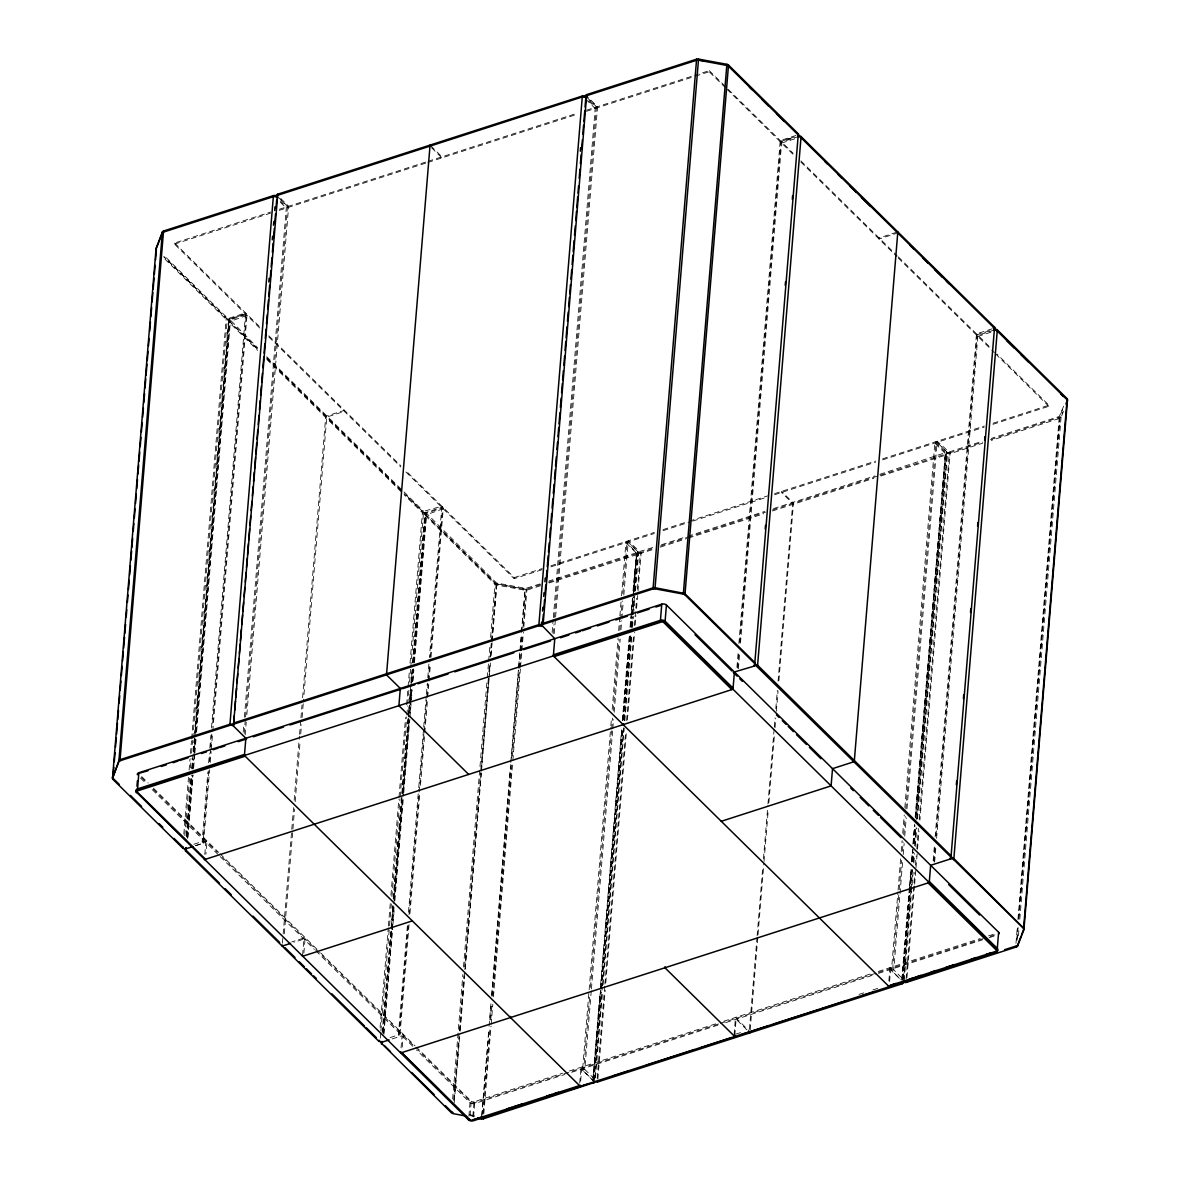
<?xml version="1.0" encoding="UTF-8"?>
<svg xmlns="http://www.w3.org/2000/svg" width="1180" height="1180" viewBox="0 0 1180 1180"><rect width="100%" height="100%" fill="white"/><g stroke="black" fill="none" stroke-linecap="round" stroke-linejoin="round"><path stroke-width="0.75" stroke-dasharray="5 3.75" d="M228.64 319.987L194.73 732.47M246.974 315.429L229.879 321.491L257.491 348.793M443.223 508.772L426.127 514.819L496.116 583.849L525.705 589.499L540.691 584.616M633.1 595.826L636.581 553.287L625.902 542.653M637.938 553.332L637.952 553.509M915.695 816.531L945.342 453.415L915.37 817.961M946.862 453.74L946.98 452.81M259.792 328.055L174.552 244.098L174.64 243.006L270.648 212.046M183.815 834.142L188.49 777.355M189.095 770.024L189.995 759.035M190.437 753.533L191.499 740.716M191.647 738.887L226.221 318.305L163.887 256.901M184.817 835.602L189.626 776.986M190.378 767.826L191.131 758.666M191.588 753.165L192.635 740.347M192.797 738.518L227.283 319.028L163.931 256.62M186.234 835.823L191.145 775.983M191.75 768.726L194.125 739.713M186.499 835.912L191.47 775.467M192.06 768.136L192.827 758.976M193.417 751.645L194.479 738.827M194.626 736.999L228.964 319.338L245.514 313.998M186.573 836.989L191.632 775.334M192.237 768.077L192.974 759.02M193.579 751.763L194.921 735.45M195.069 733.636L228.994 321.019A2.581 1.519 4.7 0 1 229.776 318.969L246.34 313.629L212.356 726.88M187.222 836.635L192.193 776.175M192.797 768.859L193.55 759.699M193.844 756.026L195.202 739.55M195.806 732.22L229.776 318.969A2.581 1.519 4.7 0 1 226.221 318.305M187.561 838.434L192.782 774.965M193.063 768.977L194.257 754.463M194.405 752.648L195.895 734.521M196.042 732.706L229.879 321.196M187.945 837.343L193.063 775.068M193.668 767.738L194.73 754.92M194.877 753.091L196.087 738.429M196.677 731.099L230.425 320.768M195.32 845.677L203.594 843.007L202.149 841.576L207.872 771.956M208.624 762.796L209.376 753.637M209.819 748.15L210.881 735.317M211.486 728.001L245.602 312.906L229.053 318.246L227.371 317.936L164.02 255.529M208.742 770.85L202.871 842.284L207.031 840.942L205.94 854.143M209.494 761.69L210.556 748.858M210.704 747.029L211.751 734.211M203.594 843.007L209.627 769.729M210.232 762.398L211.131 751.409M211.279 749.58L212.636 733.09M212.784 731.261L247.063 314.337L230.174 319.854L257.594 347.702M204.804 854.512L205.792 842.402L194.508 846.045M243.183 731.984L243.788 724.653M244.393 717.337L286.356 206.987L280.501 201.234M244.186 733.444L245.381 718.797M245.529 716.968L287.492 206.618L280.486 199.715M245.175 734.904L246.222 722.086M246.827 714.755L288.643 206.249L278.126 195.895M282.418 943.159L283.023 935.829M283.171 934L293.569 807.607M294.174 800.276L299.44 736.158M299.587 734.329L300.797 719.667M300.944 717.838L302.006 705.021M302.596 697.69L325.739 416.334L344.457 410.286L344.368 411.392L326.786 417.056L303.747 697.321M284.321 933.631L294.558 809.067M295.162 801.736L300.133 741.291M300.738 733.96L301.49 724.8M302.095 717.47L303.599 699.15M302.596 955.21L303.924 939.073L293.894 942.304M303.88 953.175L305.163 937.613L291.77 941.92M380.063 1027.603L388.264 927.863M388.412 926.049L390.344 902.479M390.949 895.222L398.84 799.125M398.988 797.311L405.551 717.514M406.599 704.829L407.941 688.5M408.088 686.686L409.43 670.373M410.021 663.116L422.484 511.633L404.18 493.609M380.314 1038.105L380.757 1032.677M380.904 1030.863L389.4 927.495M389.548 925.681L391.347 903.924M391.937 896.667L399.991 798.757M400.138 796.942L406.731 716.776M406.879 714.947L407.631 705.817M407.779 704.003L408.973 689.4M409.578 682.099L410.625 669.326M410.788 667.497L423.531 512.356L403.929 493.034M392.321 909.47L392.616 905.842M393.22 898.6L401.716 795.231M401.864 793.417L407.97 719.077M408.575 711.82L409.46 700.935M409.622 699.121L410.802 684.621M410.965 682.807L411.997 670.107M412.602 662.865L424.844 513.492M382.128 1033.075L390.875 930.327M391.037 928.498L392.837 906.52M393.442 899.19L401.569 800.261M402.174 792.945L408.354 717.838M408.501 716.009L409.401 705.021M409.563 703.177L410.758 688.53M410.906 686.701L412.263 670.211M412.867 662.88L425.213 512.666L442.589 506.958L429.845 661.921M382.689 1032.028L390.964 931.271M391.568 923.94L393.073 905.621M393.678 898.305L402.115 795.718M402.262 793.889L408.442 718.782M408.59 716.953L409.49 705.965M410.094 698.634L410.699 691.303M411.451 682.143L412.499 669.326M413.103 661.995L425.243 514.362A2.581 1.519 4.7 0 1 426.039 512.297A2.581 1.519 4.7 0 1 422.484 511.633L441.866 506.235L429.417 657.54M383.323 1031.792L391.613 931.05M391.76 929.206L393.722 905.399M393.869 903.57L402.454 799.155M403.059 791.824L408.929 720.39M409.534 713.059L410.286 703.9M410.434 702.071L411.481 689.238M412.086 681.922L413.148 669.09M413.752 661.759L426.039 512.297M383.677 1033.488L392.114 930.902M392.262 929.073L394.061 907.096M394.386 900.65L409.298 719.313M410.035 712.912L411.835 688.486M412.587 681.775L413.649 668.957M413.915 663.101L426.142 514.524M383.898 1034.344L392.793 926.271M392.94 924.427L394.297 907.951M394.902 900.62L403.634 794.376M403.781 792.547L409.799 719.269M409.962 717.44L412.218 689.961M412.971 680.801L413.87 669.812M414.475 662.481L426.673 514.097M409.047 924.589L399.858 1036.335L398.398 1034.904L407.439 924.987M408.487 912.169L418.575 789.435M418.738 787.606L423.546 728.989M423.694 727.16L426.26 696.008M426.408 694.179L427.322 683.191M427.765 677.689L429.269 659.369M408.162 925.71L399.12 1035.612L403.28 1034.27L401.982 1050.156M409.062 914.721L419.003 793.815M419.151 791.987L423.974 733.37M424.122 731.526L428.045 683.899M428.34 680.24L429.697 663.75M409.947 913.6L419.888 792.694M420.478 785.379L427.558 699.283M427.721 697.439L428.768 684.621M429.063 680.963L430.42 664.473M431.025 657.142L443.311 507.666L426.423 513.182L496.529 582.979L525.793 588.407L540.189 583.835M401.053 1047.84L402.041 1035.745L390.757 1039.373M452.648 1098.964L462.885 974.4M463.489 967.069L487.134 679.474M487.281 677.645L488.491 662.998M488.638 661.154L489.995 644.678M490.6 637.348L495.054 583.126L425.243 514.362M453.636 1100.424L459.212 1032.648M459.359 1030.819L463.888 975.86M464.64 966.7L480.599 772.531M480.747 770.702L488.579 675.447M488.889 671.789L489.479 664.458M490.084 657.127L491.293 642.466M491.441 640.637L496.116 583.849M454.256 1099.716L459.389 1037.441M459.979 1030.111L464.802 971.494M464.95 969.665L481.071 773.652M481.676 766.336L490.098 663.75M490.703 656.419L491.765 643.601M491.913 641.773L496.677 583.879A2.581 1.519 4.7 0 1 495.054 583.126M454.256 1102.621L459.979 1033.016M460.126 1031.173L464.64 976.229M465.245 968.898L481.366 772.885M481.514 771.056L490.393 662.983M490.998 655.652L492.06 642.835M492.208 641.005L496.883 584.218M468.902 1116.133L470.009 1102.695L416.422 1049.905M470.053 1115.764L471.248 1101.22L416.348 1047.147M542.122 569.675L514.185 578.672L514.288 577.581L405.979 470.894M472.856 1116.28L474.05 1101.751L562.639 1073.181M473.578 1117.003L474.685 1103.551L564.955 1074.449M481.706 1115.97L488.786 1029.875M489.081 1026.216L491.042 1002.395M491.647 995.079L510.468 766.1M510.778 762.428L519.805 652.525M519.952 650.696L521.309 634.206M521.457 632.377L525.012 589.145A2.581 1.519 4.7 0 0 526.959 589.041L523.551 630.445M482 1115.203L489.081 1029.108M489.833 1019.948L491.19 1003.472M491.795 996.141L511.22 759.832M511.368 758.003L518.595 670.078M518.743 668.234L521.604 633.439M521.752 631.61L525.218 589.469M483.077 1113.33L489.995 1029.063M490.747 1019.904L492.104 1003.413M492.709 996.097L511.678 765.274M512.445 756.129L519.51 670.034M519.672 668.19L522.534 633.395M523.124 626.064L526.147 589.425M483.8 1114.038L491.027 1026.113M491.175 1024.284L492.827 1004.136M493.432 996.805L512.71 762.339M512.857 760.495L520.395 668.913M520.542 667.084L521.752 652.422M521.899 650.593L523.404 632.274M552.122 632.392L553.169 619.559M553.317 617.73L595.28 107.395L585.929 98.176M553.11 633.852L553.863 624.692M554.467 617.361L596.416 107.026L588.245 98.958M554.261 633.483L555.456 618.822M555.603 616.993L597.567 106.657L587.05 96.288M579.719 1083.137L581.032 1067.251L583.672 1069.862L589.838 994.755M580.663 1081.175L581.666 1069.065L592.921 1080.157M600.266 992.66L593.038 1080.585L582.522 1070.231L610.679 727.677M610.842 725.848L611.432 718.517M612.199 709.357L618.069 637.908M618.674 630.592L619.721 617.76M619.869 615.931L621.373 597.611M621.536 595.782L625.99 541.561L636.463 552.742L548.907 581.017M590.443 987.424L611.535 730.966M611.683 729.137L612.582 718.148M613.187 710.817L619.058 639.383M619.81 630.223L620.562 621.064M620.71 619.235L622.229 600.915M622.819 593.584L627.126 541.192L637.643 551.562A2.581 1.519 4.7 0 0 641.197 552.211L637.79 593.732M594.455 1078.977L584.808 1069.493L591.283 990.713M591.431 988.884L612.671 730.597M612.818 728.768L613.571 719.608M614.175 712.278L620.208 639.014M620.96 629.855L621.713 620.695M621.86 618.866L623.217 602.375M623.822 595.045L628.276 540.824L639.56 551.547L652.732 547.55M592.817 1079.73L599.897 993.634M600.65 984.474L621.58 729.845M622.332 720.685L629.412 634.589M630.017 627.273L632.421 597.965M633.026 590.634L636.581 553.567M600.576 988.988L621.949 728.871M622.716 719.712L629.781 633.616M630.385 626.3L631.138 617.14M631.743 609.809L632.642 598.821M633.247 591.49L636.418 553.022M593.201 1081.146L600.65 990.477M600.797 988.663L622.273 727.544M622.863 720.287L629.928 634.412M630.533 627.067L631.433 616.034M631.595 614.205L632.952 597.67M593.54 1080.452L600.915 990.684M601.077 988.855L622.303 730.568M623.217 719.579L630.282 633.483M630.887 626.152L631.639 616.993M631.802 615.163L633.306 596.844M633.453 595.015L636.861 553.612A2.581 1.519 4.7 0 0 637.643 551.562L634.088 594.779M594.189 1080.216L601.417 992.292M601.712 988.619L623.099 728.503M623.851 719.343L630.784 635.076M631.389 627.76L632.288 616.771M632.436 614.928L633.94 596.608M594.882 1077.414L602.257 987.527M602.405 985.698L623.601 727.78M624.191 720.523L631.374 633.409M631.964 626.152L632.716 617.066M633.321 609.809L634.663 593.466M634.811 591.652L638.056 552.417M595.472 1078.019L602.552 991.923M603.157 984.592L624.25 728.134M624.84 720.803L631.92 634.707M632.524 627.391L633.424 616.403M633.586 614.559L634.943 598.083M635.533 590.752L638.705 552.284L628.188 541.915M597.154 1078.343L604.765 985.861M604.912 984.046L625.68 731.452M626.58 720.508L633.63 634.722M634.383 625.592L636.639 598.216M637.392 589.1L640.386 552.594L653.455 548.272M597.891 1079.066L605.193 990.212M605.783 982.955L626.506 730.907M627.406 720.021L634.619 632.318M635.224 624.957L635.976 615.783M636.581 608.423L637.643 595.561M725.656 87.954L709.18 71.729L709.269 70.638L698.796 74.016M736.925 667.379L738.134 652.717M738.887 643.557L780.231 140.553L796.795 135.213M737.648 668.087L739.005 651.596M739.757 642.451L780.968 141.261L794.214 136.998M738.385 668.809L739.58 654.148M740.48 643.159L781.691 141.984L798.24 136.644M734.078 1034.683L735.494 1017.455L749.3 1031.054M734.801 1035.406L736.128 1019.269L748.681 1031.63M749.448 1029.226L756.985 937.643M757.132 935.814L762.708 868.023M763.46 858.863L767.826 805.748M767.973 803.919L774.154 728.812M774.301 726.983L775.054 717.824M775.806 708.664L777.31 690.344M778.062 681.185L792.68 503.491L781.499 492.488L781.602 491.396L793.491 503.123L778.8 681.893M750.185 1029.948L757.855 936.522M758.017 934.693L763.888 863.244M764.035 861.415L768.254 810.129M768.859 802.798L774.434 735.022M775.024 727.691L775.776 718.532M776.381 711.201L778.048 691.052M888.865 980.86L889.956 967.659L892.596 970.255L899.072 891.49M889.602 981.568L890.59 969.473L900.679 979.415M899.337 978.397L891.446 970.624L897.921 891.859M898.083 890.03L900.635 858.893M901.24 851.562L902.14 840.573M902.744 833.242L904.249 814.923M904.854 807.592L934.914 441.969L945.608 452.589L876.784 475.319M899.219 889.661L901.638 860.353M902.39 851.193L903.143 842.033M903.747 834.702L905.252 816.383M905.856 809.052L936.065 441.6L946.581 451.955A2.581 1.519 4.7 0 0 950.136 452.619L919.928 820.071M901.623 977.66L893.747 969.886L902.626 861.813M903.231 854.482L904.131 843.494M904.736 836.163L906.24 817.843M906.992 808.683L937.2 441.231L948.986 451.984L982.542 441.217M901.741 980.152L909.352 887.67M909.5 885.856L910.842 869.542M911.58 860.471L912.479 849.585M912.922 844.142L914.559 824.201M915.164 816.944L945.505 453.976M902.125 979.149L909.205 893.054M909.5 889.396L911.152 869.247M911.757 861.916L912.656 850.928M913.261 843.597L914.765 825.277M902.272 979.725L911.373 869.114M911.963 861.857L913.01 849.172M913.453 843.73L914.957 825.587M902.612 979.046L911.565 870.25M912.302 861.179L913.055 852.122M913.807 843.051L915.134 826.738M915.887 817.666L945.785 454.02A2.581 1.519 4.7 0 0 946.581 451.955L916.373 819.422M903.261 978.781L912.155 870.707M912.907 861.548L913.659 852.388M914.412 843.228L915.769 826.738M903.452 981.79L910.901 891.121M911.063 889.307L912.701 869.365M913.29 862.108L914.043 853.037M914.633 845.78L916.123 827.652M916.875 818.581L946.891 453.917M904.264 980.256L911.934 886.829M912.096 885L913.143 872.168M913.895 863.008L914.648 853.848M915.252 846.532L916.757 828.213M917.509 819.053L947.629 452.678L937.112 442.323M906.092 978.736L914.825 872.477M915.429 865.161L916.182 856.002M916.786 848.671L918.438 828.522M919.19 819.363L949.31 453.002L982.763 442.102M906.963 977.615L914.5 886.018M914.648 884.189L915.857 869.542M916.005 867.698L917.362 851.223M917.509 849.379L919.014 831.074M933.173 860.707L934.383 846.045M935.135 836.886L976.494 333.881L993.044 328.542M933.911 861.415L935.106 846.768M936.02 835.779L977.217 334.589M934.634 862.138L935.843 847.476M936.596 838.316L977.94 335.312L994.504 329.972M992.97 424.313L1048.813 406.303L1048.917 405.212L996.952 354.03M1015.98 943.292L1017.337 926.816M1017.942 919.486L1059.212 417.558L1063.534 407.277M1016.821 939.206L1017.735 928.217M1018.488 919.058L1059.743 417.145M1017.013 940.357L1018.075 927.524M1018.827 918.365L1060.024 417.189A2.581 1.519 4.7 0 0 1061.159 416.289L1062.737 412.189M1018.443 935.799L1019.048 928.468M1019.8 919.309L1061.159 416.289M1063.637 406.185L1059.301 416.466L991.274 438.4M1063.446 411.23L1061.071 417.381A2.581 1.519 4.7 0 1 1059.935 418.281L991.259 440.42M279.365 209.244L426.275 161.881M428.016 161.321L577.861 113M586.563 110.197L697.056 74.576M174.552 244.098L270.544 213.152M279.276 210.335L426.187 162.973M427.927 162.412L577.772 114.106M586.475 111.289L693.471 76.803M695.226 76.228L709.18 71.729M780.142 141.644L795.04 136.836M230.13 320.65L228.994 321.019L257.756 349.354M781.602 143.075L798.152 137.736M896.682 232.254L879.085 237.932L878.997 239.024L896.579 233.345M976.406 334.973L992.955 329.633M977.851 336.403L994.415 331.064M514.288 577.581L542.21 568.583M550.942 565.766L654.413 532.401M663.116 529.599L687.512 521.737M689.253 521.162L767.664 495.895M774.626 493.638L875.678 461.07M882.655 458.814L984.327 426.039M993.059 423.222L1048.917 405.212M550.839 566.857L654.325 533.493M663.027 530.69L690.905 521.707M692.645 521.132L765.82 497.547M774.537 494.745L875.59 462.162M882.552 459.905L984.238 427.13M661.479 544.732L685.993 536.826M687.734 536.266L764.758 511.427M773.505 508.61L875.044 475.879M548.464 582.227L636.861 553.612M660.461 546.016L686.716 537.549M687.645 537.357L765.481 512.15M772.487 509.893L878.451 475.835M880.206 475.275L945.785 454.02L934.826 443.061M990.522 439.712L1060.024 417.189M540.602 585.708L526.87 590.148A2.581 1.519 4.7 0 1 524.923 590.236L496.588 584.985A2.581 1.519 4.7 0 1 494.966 584.218L425.154 515.453A2.581 1.519 4.7 0 1 425.95 513.389A2.581 1.519 4.7 0 1 422.396 512.725L404.091 494.7M549.187 582.95L636.758 554.718A2.581 1.519 4.7 0 0 637.554 552.653A2.581 1.519 4.7 0 0 641.109 553.317L653.366 549.364M660.372 547.107L686.627 538.641M688.368 538.08L763.652 513.802M772.399 510.984L873.923 478.254M880.929 475.997L945.696 455.111A2.581 1.519 4.7 0 0 946.493 453.046A2.581 1.519 4.7 0 0 950.048 453.71L982.66 443.193M193.874 844.246L202.149 841.576M390.123 1037.574L398.398 1034.904M569.321 1071.027L717.027 1023.414M723.738 1021.246L871.489 973.618M878.2 971.45L980.226 938.557M988.575 935.858L995.256 933.705M718.605 1023.96L473.962 1102.843A2.035 1.195 4.7 0 1 471.159 1102.327L417.646 1049.61M720.287 1023.414L983.471 938.572M990.153 936.419L995.168 934.796M571.636 1072.296L718.768 1024.86M725.715 1022.617L876.711 973.942M878.451 973.382L982.527 939.826M989.209 937.672L995.905 935.519M582.522 1070.231L584.808 1069.493M891.446 970.624L892.316 970.344M892.877 970.167L893.747 969.886M735.804 1034.123L742.751 1031.895M859.04 994.401L865.973 992.159M872.92 989.917L879.867 987.69M228.964 319.338L227.283 319.028M425.213 512.666L423.531 512.356M949.31 453.002L947.629 452.678M640.386 552.594L638.705 552.284M496.677 583.879L525.012 589.145M469.448 1114.731L474.758 1115.719M470.923 1115.838L474.463 1116.487M709.269 70.638L725.744 86.863M728.281 89.37L793.226 153.341M800.91 160.908L897.036 255.603M898.319 256.871L990.625 347.79M726.924 89.208L793.137 154.433M800.822 162.014L896.948 256.694M898.231 257.963L994.327 352.628M995.596 353.882L1048.813 406.303M586.962 97.379L597.478 107.749M585.841 99.282L595.192 108.486M430.789 145.819L441.954 156.822L441.866 157.913L430.7 146.91M278.038 196.986L288.554 207.341M280.412 202.326L286.253 208.078M174.64 243.006L259.88 326.963M268.848 335.798L400.846 465.834M268.76 336.905L400.757 466.941M405.891 471.985L514.185 578.672M266.739 356.714L402.704 490.659M404.017 491.942L423.62 511.265M266.651 357.806L402.616 491.75M266.901 358.381L402.867 492.311M165.053 259.217L226.132 319.397A2.581 1.519 4.7 0 0 229.687 320.06A2.581 1.519 4.7 0 0 228.905 322.125L257.668 350.445M266.813 359.472L402.778 493.402M141.674 776.573L148.208 783.004M153.444 788.166L218.654 852.388M219.937 853.671L319.352 951.596M320.65 952.88L415.05 1045.863M141.349 777.428L147.293 783.284M153.238 789.14L217.4 852.358M222.43 857.3L416.466 1048.445M140.45 778.033L145.671 783.181M152.205 789.627L218.875 855.294M220.188 856.592L314.382 949.384M315.694 950.667L415.124 1048.607M474.05 1101.751A2.035 1.195 4.7 0 1 471.248 1101.22M474.685 1103.551A3.393 2.006 4.7 0 1 470.009 1102.695"/><path stroke-width="1.5" d="M192.856 846.576L186.234 848.715A2.581 1.519 4.7 0 1 182.679 848.051L112.852 779.287A2.581 1.519 4.7 0 1 112.513 778.121L156.07 248.361L162.398 231.929A2.581 1.519 4.7 0 1 163.533 231.029L273.421 195.6A2.581 1.519 4.7 0 1 276.976 196.264M112.852 779.287L112.941 778.195L119.18 784.331M113.103 776.352L113.855 767.192M114.298 761.705L115.05 752.545M115.507 747.043L116.26 737.884M116.569 734.226L117.469 723.237M117.764 719.564L118.516 710.404M119.121 703.088L119.726 695.758M120.183 690.256L120.935 681.096M121.378 675.609L122.13 666.449M122.587 660.948L123.34 651.788M123.635 648.13L124.549 637.141M124.844 633.468L125.596 624.308M126.201 616.993L126.806 609.662M127.41 602.331L128.015 595M128.458 589.513L129.21 580.354M129.667 574.852L130.419 565.692M130.877 560.205L131.629 551.045M131.924 547.373L132.676 538.213M133.281 530.897L133.886 523.566M134.328 518.064L135.081 508.904M135.538 503.418L136.29 494.258M136.747 488.756L137.5 479.596M137.942 474.109L138.694 464.95M139.004 461.277L139.756 452.117M140.214 446.63L140.966 437.47M141.408 431.969L142.161 422.809M142.618 417.322L143.37 408.162M143.827 402.66L144.579 393.5M145.022 388.014L145.774 378.854M146.084 375.181L146.984 364.192M147.279 360.534L148.046 351.375M148.488 345.873L149.093 338.557M149.698 331.226L150.45 322.066M150.907 316.565L151.66 307.405M152.102 301.918L152.854 292.758M153.164 289.085L154.064 278.096M154.359 274.439L155.111 265.279M155.568 259.777L156.35 250.352M112.513 778.121L118.841 761.675L162.398 231.929M118.841 761.675A2.581 1.519 4.7 0 1 119.977 760.79L163.533 231.029M137.367 774.744A3.393 2.006 4.7 0 1 138.871 772.753L661.759 604.175A3.393 2.006 4.7 0 1 666.435 605.03L998.619 932.259L997.203 949.502A3.393 2.006 4.7 0 1 996.156 952.201L473.269 1120.793A3.393 2.006 4.7 0 1 468.593 1119.923L136.467 792.149M136.954 786.219L137.396 780.836M136.408 792.694A3.393 2.006 4.7 0 1 137.455 789.981L138.871 772.753M139.638 773.106L147.957 770.776M182.679 848.051L182.767 846.96L174.035 838.361M389.105 1039.919L382.482 1042.043L378.928 1041.394L185.437 850.78L185.526 849.688A2.581 1.519 4.7 0 1 185.614 847.977M186.322 847.624L185.437 850.78M204.465 858.538L204.376 859.645L732.987 689.223L734.403 671.981L755.908 665.579L951.36 857.491L950.225 859.011L930.651 865.323L929.235 882.552L400.625 1052.973L400.728 1051.881L438.96 1089.538M119.977 760.79L229.864 725.361L273.421 195.6M268.819 281.991L269.114 278.318M272.285 239.85L272.58 236.192M273.48 225.203L273.79 221.53M274.689 210.542L274.984 206.883M234.26 715.759L233.419 726.01L245.853 738.252L244.437 755.495L580.25 1086.293L580.339 1085.202M234.717 710.272L235.469 701.112M235.779 697.439L236.531 688.279M236.974 682.792L237.726 673.633M238.183 668.131L238.935 658.971M239.393 653.484L240.145 644.324M240.44 640.652L241.34 629.663M241.797 624.176L242.549 615.016M242.844 611.343L243.611 602.183M244.054 596.697L244.806 587.537M245.263 582.035L246.015 572.875M246.472 567.388L247.225 558.229M247.52 554.556L248.419 543.567M248.729 539.909L249.629 528.92M249.924 525.248L250.676 516.088M251.133 510.601L251.886 501.441M252.343 495.939L253.095 486.779M253.538 481.293L254.29 472.133M254.6 468.46L255.5 457.471M255.809 453.813L256.709 442.825M257.004 439.152L257.756 429.992M258.214 424.505L258.966 415.345M259.423 409.844L260.175 400.684M260.618 395.197L261.37 386.037M261.68 382.364L262.432 373.205M262.875 367.718L263.789 356.729M264.084 353.056L264.836 343.896M265.294 338.409L266.046 329.25M266.488 323.748L267.255 314.588M267.698 309.101L268.45 299.941M268.76 296.269L269.659 285.28M270.117 279.793L270.869 270.633M271.164 266.96L271.916 257.8M272.374 252.314L273.126 243.154M273.568 237.652L274.32 228.492M274.778 223.005L275.53 213.845M275.987 208.344L276.74 199.184M229.864 725.361A2.581 1.519 4.7 0 1 233.419 726.01L277.772 194.198L582.345 96.008A2.581 1.519 4.7 0 1 585.9 96.657A2.581 1.519 4.7 0 1 586.696 94.607L696.598 59.177A2.581 1.519 4.7 0 1 698.531 59.074L726.88 64.325A2.581 1.519 4.7 0 1 728.503 65.092L798.314 133.856A2.581 1.519 4.7 0 1 798.226 135.567M282.271 944.988L282.182 946.08L290.546 943.381M302.596 955.21L302.508 956.302L412.336 920.887M378.928 1041.394L379.016 1040.288A2.581 1.519 4.7 0 0 379.68 1040.745M465.525 1115.941L453.12 1113.64A2.581 1.519 4.7 0 1 451.498 1112.888L381.73 1043.562M382.526 1041.498L382.482 1042.043A2.581 1.519 4.7 0 0 381.686 1044.108M468.593 1119.923L466.307 1116.487M477.915 1118.242L481.47 1118.906L481.529 1118.08M481.47 1118.906A2.581 1.519 4.7 0 0 483.402 1118.802L483.476 1117.976M234.215 723.96L538.803 625.754L582.345 96.008M541.296 625.695L541.605 622.022M542.505 611.034L542.8 607.375M543.715 596.387L544.01 592.714M544.909 581.725L545.219 578.067M580.309 151.247L580.604 147.589M542.402 625.872L554.777 638.66L553.361 655.888L889.174 986.701L889.248 985.875M542.594 623.483L543.346 614.338M543.803 608.836L544.555 599.676M544.998 594.174L545.75 585.014M546.207 579.528L546.96 570.368M547.255 566.71L548.169 555.706M548.464 552.048L549.216 542.889M549.674 537.387L550.426 528.242M550.883 522.74L551.635 513.58M552.078 508.079L552.83 498.919M553.287 493.432L554.04 484.272M554.497 478.77L555.249 469.611M555.544 465.952L556.296 456.793M556.901 449.462L557.506 442.146M557.948 436.644L558.701 427.485M559.01 423.827L559.91 412.823M560.367 407.336L561.12 398.176M561.562 392.675L562.329 383.515M562.624 379.857L563.376 370.697M563.834 365.195L564.586 356.036M565.028 350.548L565.78 341.389M566.09 337.731L566.99 326.727M567.447 321.24L568.2 312.081M568.642 306.579L569.394 297.419M569.704 293.761L570.456 284.601M570.913 279.1L571.666 269.94M572.108 264.453L572.861 255.293M573.17 251.635L574.07 240.631M574.527 235.144L575.279 225.985M575.722 220.483L576.474 211.323M576.784 207.665L577.684 196.677M577.979 193.004L578.584 185.688M579.188 178.357L579.941 169.197M580.398 163.696L581.15 154.536M581.593 149.049L582.36 139.889M582.802 134.387L583.554 125.228M583.864 121.57L584.764 110.581M585.059 106.908L585.811 97.748A2.581 1.519 4.7 0 1 586.608 95.698L696.51 60.269A2.581 1.519 4.7 0 1 698.442 60.165L726.792 65.431A2.581 1.519 4.7 0 1 728.399 66.183L798.226 134.963A2.581 1.519 4.7 0 1 798.388 136.408M510.468 1017.558L510.557 1016.467M538.803 625.754L542.357 626.418A2.581 1.519 4.7 0 1 543.139 624.353L586.696 94.607M483.402 1118.802L593.348 1082.827M623.143 724.623L623.217 723.812M593.304 1083.373A2.581 1.519 4.7 0 0 594.101 1081.308L596.755 1082.134L597.7 1081.426M543.139 624.353L653.042 588.923L696.598 59.177M653.042 588.923A2.581 1.519 4.7 0 1 654.989 588.82L698.531 59.074M137.455 789.981L660.343 621.403L661.759 604.175M997.203 949.502L665.019 622.273L666.435 605.03M754.005 665.137L753.961 665.682A2.581 1.519 4.7 0 0 754.758 663.617L684.946 594.838A2.581 1.519 4.7 0 0 683.323 594.086L726.88 64.325M684.946 594.838L728.503 65.092M665.019 966.671L664.93 967.762L734.712 1036.497L734.801 1035.406M765.201 529.024L765.496 525.365M785.231 285.398L785.526 281.74M792.311 199.302L792.606 195.644M754.758 663.617L798.314 133.856M757.516 666.346L801.073 136.585A2.581 1.519 4.7 0 0 798.418 135.759M749.934 1032.869L750.023 1031.777L741.276 1034.594M897.818 231.885L854.261 761.646L832.519 768.652L831.104 785.88L721.275 821.295M597.641 1081.972L902.228 983.766L903.025 982.321M902.228 983.766L903.364 982.881L903.069 981.17M903.025 981.716A2.581 1.519 4.7 0 0 906.579 982.365L906.668 981.273A2.581 1.519 4.7 0 1 905.768 981.436M950.269 858.465L950.225 859.011A2.581 1.519 4.7 0 1 953.779 859.674L1023.591 928.439A2.581 1.519 4.7 0 1 1023.93 929.604L1017.603 946.05A2.581 1.519 4.7 0 1 1016.467 946.935L906.579 982.365M956.331 784.641L956.641 780.983M963.411 698.545L963.706 694.887M970.491 612.45L970.786 608.792M977.571 526.354L977.866 522.696M984.651 440.258L984.946 436.6M951.006 856.946L994.563 327.199L801.073 136.585M953.779 859.674L997.321 329.913A2.581 1.519 4.7 0 0 993.767 329.25M1016.467 946.935L1016.57 945.844A2.581 1.519 4.7 0 0 1017.691 944.959L1020.862 936.728M1017.603 946.05L1017.691 944.959M1023.591 928.439L1067.148 398.693L997.321 329.913M1023.93 929.604L1023.989 928.793M1021.379 935.371L1024.019 928.513L1067.487 399.858A2.581 1.519 4.7 0 0 1067.148 398.693M112.543 777.31L112.602 777.015A2.581 1.519 4.7 0 0 112.72 777.915L118.929 760.584A2.581 1.519 4.7 0 1 120.065 759.684L229.953 724.255A2.581 1.519 4.7 0 1 233.507 724.918L234.304 722.853L538.891 624.663L542.446 625.326L539.791 624.5M1023.68 927.347A2.581 1.519 4.7 0 1 1024.019 928.513L953.868 858.568A2.581 1.519 4.7 0 0 950.313 857.919A2.581 1.519 4.7 0 0 951.095 855.854L757.604 665.24A2.581 1.519 4.7 0 0 754.949 664.428M1065.894 403.958L1066.956 401.229M277.964 195.334L277.772 194.198A2.581 1.519 4.7 0 0 276.622 195.703M587.094 95.477L587.05 96.288M233.611 723.207L233.507 724.918M583.082 96.716L277.683 195.29A2.581 1.519 4.7 0 0 276.666 197.09M993.427 327.568L994.563 327.199A2.581 1.519 4.7 0 1 994.475 328.896M161.335 766.454L166.351 764.846M173.032 762.693L178.047 761.071M179.714 760.525L188.077 757.84M201.456 753.519L206.456 751.911M213.152 749.757L218.167 748.135M219.834 747.604L224.849 745.981M238.227 741.674L246.576 738.975M253.302 736.807L283.524 727.072M289.97 724.992L401.053 689.179M402.719 688.633L414.932 684.695M417.838 683.766L448.061 674.016M454.772 671.848L513.861 652.806M523.61 649.664L550.47 641.005M560.529 637.76L568.878 635.061M575.575 632.908L580.575 631.285M582.256 630.754L590.605 628.055M597.301 625.902L608.998 622.125M615.68 619.972L620.695 618.364M622.376 617.819L627.391 616.196M637.407 612.966L649.118 609.19M655.8 607.036L660.815 605.428M244.526 754.389L137.544 788.889A3.393 2.006 4.7 0 0 136.216 791.249M553.45 654.797L660.431 620.311A3.393 2.006 4.7 0 1 665.107 621.167L733.075 688.117M245.16 756.203L138.178 790.688A2.035 1.195 4.7 0 0 137.559 792.326L205.527 859.276M554.099 656.611L661.066 622.111A2.035 1.195 4.7 0 1 663.883 622.642L731.836 689.592M473.357 1119.687L481.72 1117.003M506.795 1108.92L511.81 1107.297M513.477 1106.752L521.84 1104.067M546.9 1095.984L551.916 1094.362M553.597 1093.831L558.612 1092.208M890.944 985.064L895.959 983.442M909.323 979.135L914.338 977.527M916.005 976.981L921.019 975.359M931.05 972.128L936.065 970.521M946.095 967.275L954.458 964.591M971.169 959.192L976.185 957.585M986.215 954.355L991.23 952.732M579.528 1085.585L472.546 1120.071A2.035 1.195 4.7 0 1 469.743 1119.554L401.775 1052.604M888.452 985.979L995.433 951.493A2.035 1.195 4.7 0 0 996.053 949.871L928.1 882.92M485.216 1117.15L497.237 1113.286M514.406 1107.74L519.554 1106.088M543.597 1098.329L552.181 1095.571M569.35 1090.025L577.935 1087.267M579.66 1086.706L588.245 1083.933M613.32 1075.85L629.25 1070.717M646.198 1065.26L658.307 1061.351M660.756 1060.554L694.651 1049.625M701.023 1047.575L730.995 1037.913M751.763 1031.217L767.531 1026.128M774.257 1023.96L804.288 1014.284M807.135 1013.369L819.245 1009.461M821.796 1008.635L845.205 1001.083M862.064 995.654L874.631 991.598M920.4 976.848L928.985 974.075M942.731 969.65L947.879 967.998M975.359 959.134L983.943 956.361M1004.549 949.723L1016.57 945.844M274.144 196.322L275.515 196.411M700.005 60.165L703.56 60.829M654.989 588.82L683.323 594.086M754.758 664.237A2.581 1.519 4.7 0 0 754.846 662.526L684.725 593.496L655.077 587.729A2.581 1.519 4.7 0 0 653.13 587.832L543.243 623.261A2.581 1.519 4.7 0 0 542.225 625.061M683.899 593.112L683.427 592.994A2.581 1.519 4.7 0 1 685.034 593.747M726.585 65.092L727.352 65.461M452.722 1112.43A2.581 1.519 4.7 0 1 452.279 1112.253L452.737 1112.43M749.33 87.114L751.911 89.651M762.265 99.843L768.726 106.215M776.484 113.855L784.243 121.496M824.776 161.424L827.387 164.005M837.844 174.301L841.768 178.165M849.615 185.894L856.149 192.34M861.371 197.488L870.53 206.5M909.75 245.13L913.674 248.995M922.819 258.022L928.055 263.169M934.59 269.601L942.437 277.33M946.36 281.194L948.971 283.775M1006.525 340.474L1014.284 348.115M1020.744 354.487L1028.503 362.127M1060.82 393.958L1063.416 396.51M430.789 145.819L430.066 145.096L386.509 674.857L400.315 688.456L398.899 705.684L468.681 774.434M695.02 634.693L731.88 670.992M733.252 672.349L737.131 676.17M739.801 678.795L742.412 681.376M776.425 714.888L779.051 717.47M782.311 720.685L786.19 724.505M788.211 726.482L793.447 731.644M796.515 734.683L806.53 744.536M809.436 747.397L820.911 758.711M850.75 788.092L853.332 790.644M860.161 797.37L864.085 801.235M864.955 802.09L868.819 805.911M873.244 810.262L878.481 815.424M880.442 817.356L891.564 828.301M892.065 828.803L901.107 837.712M948.72 884.617L979.636 915.061M929.324 881.46L997.292 948.396A3.393 2.006 4.7 0 1 996.731 950.918M150.775 805.645L186.44 840.794M130.405 795.379L141.615 806.442M159.079 823.625L162.81 827.313M185.526 849.688L198.255 862.226M198.594 862.565L219.51 883.171M224.982 888.555L231.28 894.765M252.992 916.152L279.66 942.407M284.882 947.569L295 957.526M299.263 961.73L304.499 966.877M306.461 968.81L311.55 973.825M313.644 975.904L316.269 978.471M331.919 993.899L364.635 1026.128M366.287 1027.751L376.405 1037.722M384.267 1045.465L390.506 1051.616M411.702 1072.487L434.137 1094.598M445.362 1105.645L451.601 1111.796M582.256 97.099A2.581 1.519 4.7 0 1 585.811 97.748M156.321 250.617A2.581 1.519 4.7 0 1 155.981 249.452L162.309 233.02A2.581 1.519 4.7 0 1 163.43 232.121L273.332 196.691A2.581 1.519 4.7 0 1 276.607 197.119M156.409 249.526A2.581 1.519 4.7 0 1 156.07 248.361M183.416 847.417A2.581 1.519 4.7 0 1 182.767 846.96M660.343 621.403A3.393 2.006 4.7 0 1 665.019 622.273M798.329 136.851A2.581 1.519 4.7 0 1 800.984 137.677L994.475 328.291A2.581 1.519 4.7 0 1 994.062 330.194M994.106 330.238A2.581 1.519 4.7 0 1 997.233 331.005L1067.059 399.784A2.581 1.519 4.7 0 1 1067.399 400.949M998.619 932.259A3.393 2.006 4.7 0 1 999.062 933.808M594.528 1081.381A2.581 1.519 4.7 0 1 594.101 1081.927M381.774 1043.017A2.581 1.519 4.7 0 1 381.612 1041.557M470.142 1119.658A3.393 2.006 4.7 0 1 468.681 1118.832"/></g></svg>
